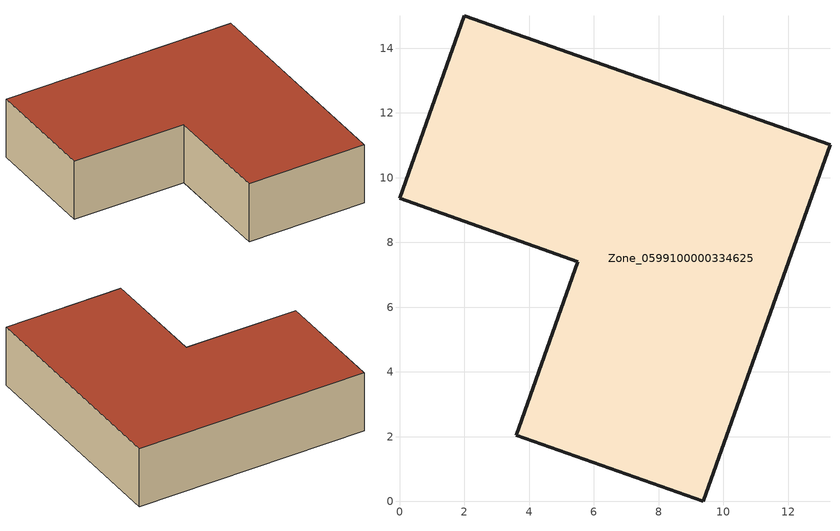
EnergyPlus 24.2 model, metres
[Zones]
Zone_0599100000334625
 floor ground (C_G): 13.3,11.01 9.38,0 3.6,2.04 5.5,7.41 0,9.37 2,15.01 z0.61
 wall outside (C_F): 9.38,0 13.3,11.01 2,15.01 0,9.37 5.5,7.41 3.6,2.04 9.38,0 z0.61:3.78
 roof outside (C_R): 3.6,2.04 9.38,0 13.3,11.01 2,15.01 0,9.37 5.5,7.41 z3.78
[BUILDING]
Pand.0599100000334625: North Axis=0; Terrain=City; Loads Convergence Tolerance Value=0.04; Temperature Convergence Tolerance Value=0.4; Solar Distribution=FullExterior; Maximum Number of Warmup Days=25; Minimum Number of Warmup Days=1
[Site:Location]
Rotterdam.The.Hague.AP_ZH_NLD Design_Conditions: Latitude=51.96; Longitude=4.45; Time Zone=1; Elevation=-4.5
[SITE:GROUNDTEMPERATURE:BUILDINGSURFACE]
18, 18, 18, 18, 18, 18, 18, 18, 18, 18, 18, 18
[MATERIAL] Thermal Absorptance=0.9; Solar Absorptance=0.7; Visible Absorptance=0.7
Name | Roughness | Thickness | Conductivity | Density | Specific Heat
G.TI.1975-1991 | MediumSmooth | 0.15 | 0.288461 | 540 | 1210
F.TI.1975-1991 | Rough | 0.3 | 0.230769 | 1920 | 840
R.TI.1975-1991 | MediumRough | 0.2 | 0.153846 | 1500 | 1000
[CONSTRUCTION]
C_G: G.TI.1975-1991
C_F: F.TI.1975-1991
C_R: R.TI.1975-1991
[ZONE]
Zone_0599100000334625: Type=1; Multiplier=1; Ceiling Height=Autocalculate; Volume=Autocalculate; Floor Area=autocalculate; Part of Total Floor Area=Yes
[ZONEINFILTRATION:DESIGNFLOWRATE]
Infil_Zone_0599100000334625: Zone or ZoneList or Space or SpaceList=Zone_0599100000334625; Schedule=AlwaysOn; Design Flow Rate Calculation Method=Flow/Area; Flow Rate per Floor Area=0.003; Constant Term Coefficient=1; Temperature Term Coefficient=0; Velocity Term Coefficient=0; Velocity Squared Term Coefficient=0
[HVACTEMPLATE:ZONE:IDEALLOADSAIRSYSTEM]
Zone_0599100000334625: Maximum Heating Supply Air Temperature=50; Minimum Cooling Supply Air Temperature=13; Maximum Heating Supply Air Humidity Ratio=0.0156; Minimum Cooling Supply Air Humidity Ratio=0.0077; Heating Limit=NoLimit; Cooling Limit=NoLimit; Dehumidification Control Type=ConstantSensibleHeatRatio; Cooling Sensible Heat Ratio=0.7; Dehumidification Setpoint=60; Humidification Control Type=None; Humidification Setpoint=30; Outdoor Air Method=None; Outdoor Air Flow Rate per Person=0.00944; Outdoor Air Flow Rate per Zone Floor Area=0; Outdoor Air Flow Rate per Zone=0; Demand Controlled Ventilation Type=None; Outdoor Air Economizer Type=NoEconomizer; Heat Recovery Type=None; Sensible Heat Recovery Effectiveness=0.7; Latent Heat Recovery Effectiveness=0.65
[ZONECONTROL:THERMOSTAT]
ThermostatControl_Zone_0599100000334625: Zone or ZoneList=Zone_0599100000334625; Control Type Schedule=DualSetpointControlType; Control 1=Thermostat_Zone_0599100000334625; Temperature Difference Between Cutout And Setpoint=0
[THERMOSTATSETPOINT:DUALSETPOINT]
Thermostat_Zone_0599100000334625: Heating Setpoint Temperature Schedule=HeatingSetpoint_Zone_0599100000334625; Cooling Setpoint Temperature Schedule=CoolingSetpoint_Zone_0599100000334625
[SCHEDULE:COMPACT]
HeatingSetpoint_Zone_0599100000334625: Through: 12/31, For: AllDays, Until: 24:00, 21
CoolingSetpoint_Zone_0599100000334625: Through: 12/31, For: AllDays, Until: 24:00, 24
DualSetpointControlType: Through: 12/31, For: AllDays, Until: 24:00, 4
AlwaysOn: Through: 12/31, For: AllDays, Until: 24:00, 1
